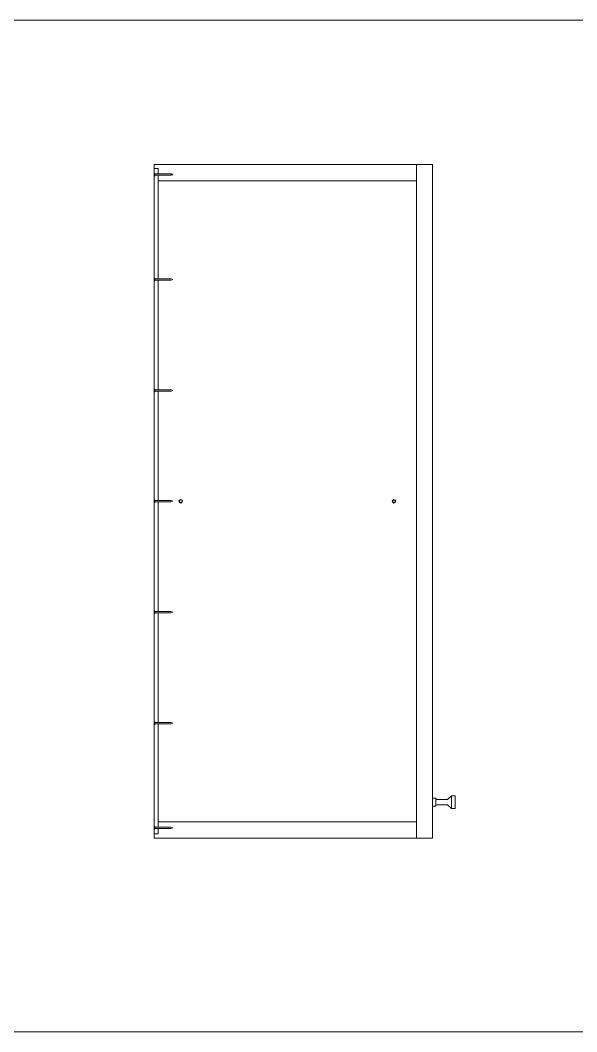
# Model space of a CAD drawing. Header units: centimetres. Extents: x -752 to 647, y -388 to 607.
# Drawn here: x -43.1 to 18.8, y -100 to 12.7 of the extents above; entities that cross this region are included whole.
import ezdxf

# ---------------------------------------------------------------- set-up
doc = ezdxf.new("R2010")
doc.units = ezdxf.units.CM
doc.header["$MEASUREMENT"] = 0
for name, color, linetype, lineweight in [('A-FURN_Num_Penna__252_Num_Penna__252_Num_Penna__3_Num_Penna__252_Num_Penna__252_Num_Penna__252_Num_Penna__252_Num_Penna__252_Num_Penna__252_Num_Penna__252_Num_Penna__252_Num_Penna__252_Num_Penna__252_Num_Penna__252_Num_Penna__240', 240, 'Continuous', 18), ('A-FURN_Num_Penna__252_Num_Penna__252_Num_Penna__3_Num_Penna__252_Num_Penna__252_Num_Penna__252_Num_Penna__252_Num_Penna__252_Num_Penna__252_Num_Penna__252_Num_Penna__252_Num_Penna__252_Num_Penna__252_Num_Penna__252_Num_Penna__5', 5, 'Continuous', 18), ('A-FURN_Num_Penna__252_Num_Penna__252_Num_Penna__3_Num_Penna__252_Num_Penna__252_Num_Penna__252_Num_Penna__252_Num_Penna__252_Num_Penna__252_Num_Penna__252_Num_Penna__252_Num_Penna__252_Num_Penna__252_Num_Penna__252_Num_Penna__6', 6, 'Continuous', 18), ('A-SECT-PATT_Num_Penna__6_Num_Penna__6_Num_Penna__6_Num_Penna__6_Num_Penna__6_Num_Penna__6_Num_Penna__6_Num_Penna__6_Num_Penna__6_Num_Penna__6_Num_Penna__6_Num_Penna__6_Num_Penna__6_Num_Penna__6', 6, 'Continuous', 18), ('PDF10_Geometry_Num_Penna__7_Num_Penna__7_Num_Penna__7_Num_Penna__7_Num_Penna__7_Num_Penna__7_Num_Penna__7_Num_Penna__6', 6, 'Continuous', 18), ('PDF16_Geometry_Num_Penna__5_Num_Penna__5_Num_Penna__5_Num_Penna__5_Num_Penna__5_Num_Penna__5_Num_Penna__5_Num_Penna__5_Num_Penna__5_Num_Penna__5_Num_Penna__5_Num_Penna__5_Num_Penna__5_Num_Penna__5', 5, 'Continuous', 18), ('PDF16_Geometry_Num_Penna__6_Num_Penna__6_Num_Penna__6_Num_Penna__6_Num_Penna__6_Num_Penna__6_Num_Penna__6_Num_Penna__6_Num_Penna__6_Num_Penna__6_Num_Penna__6_Num_Penna__6_Num_Penna__6_Num_Penna__6', 6, 'Continuous', 18), ('PDF22_Geometry_Num_Penna__1_Num_Penna__255_Num_Penna__5_Num_Penna__5_Num_Penna__6', 6, 'Continuous', 18)]:
    doc.layers.add(name, color=color, linetype=linetype, lineweight=lineweight)

msp = doc.modelspace()

# ---------------------------------------------------------------- linework, layer by layer
at = {"layer": 'A-FURN_Num_Penna__252_Num_Penna__252_Num_Penna__3_Num_Penna__252_Num_Penna__252_Num_Penna__252_Num_Penna__252_Num_Penna__252_Num_Penna__252_Num_Penna__252_Num_Penna__252_Num_Penna__252_Num_Penna__252_Num_Penna__252_Num_Penna__240', "color": 240, "linetype": 'Continuous', "lineweight": 18}
for p, q in [((-55.2, 12.69), (142.81, 12.69)), ((-55.2, -99.96), (142.81, -99.96))]:
    msp.add_line(p, q, dxfattribs=at)
at = {"layer": 'A-FURN_Num_Penna__252_Num_Penna__252_Num_Penna__3_Num_Penna__252_Num_Penna__252_Num_Penna__252_Num_Penna__252_Num_Penna__252_Num_Penna__252_Num_Penna__252_Num_Penna__252_Num_Penna__252_Num_Penna__252_Num_Penna__252_Num_Penna__5', "color": 5, "linetype": 'Continuous', "lineweight": 18}
for p, q in [((-28.22, -4.36), (-28.22, -4.66)), ((-28.16, -4.41), (-28.16, -4.58)), ((-28.22, -16.03), (-28.22, -16.33)), ((-28.16, -16.11), (-28.16, -16.25)), ((-28.22, -28.38), (-28.22, -28.68)), ((-28.16, -28.46), (-28.16, -28.6)), ((-28.22, -40.73), (-28.22, -41.03)), ((-28.16, -40.81), (-28.16, -40.95)), ((-28.22, -53.08), (-28.22, -53.38)), ((-28.16, -53.16), (-28.16, -53.3)), ((-28.22, -65.43), (-28.22, -65.73)), ((-28.16, -65.51), (-28.16, -65.65)), ((-28.22, -77.41), (-28.22, -77.11)), ((-28.16, -77.18), (-28.16, -77.33))]:
    msp.add_line(p, q, dxfattribs=at)
for centre in [(-25.27, -40.88), (-1.52, -40.88)]:
    msp.add_circle(centre, 0.15, dxfattribs=at)
at = {"layer": 'A-FURN_Num_Penna__252_Num_Penna__252_Num_Penna__3_Num_Penna__252_Num_Penna__252_Num_Penna__252_Num_Penna__252_Num_Penna__252_Num_Penna__252_Num_Penna__252_Num_Penna__252_Num_Penna__252_Num_Penna__252_Num_Penna__252_Num_Penna__6', "color": 6, "linetype": 'Continuous', "lineweight": 18}
for p, q in [((-28.22, -4.36), (-28.16, -4.36)), ((-28.16, -4.36), (-28.16, -4.43)), ((-28.16, -4.43), (-26.33, -4.43)), ((-28.22, -4.66), (-28.16, -4.66)), ((-28.16, -4.58), (-26.33, -4.58)), ((-28.16, -4.58), (-28.16, -4.66)), ((-28.22, -16.03), (-28.16, -16.03)), ((-28.22, -16.33), (-28.16, -16.33)), ((-28.16, -16.03), (-28.16, -16.11)), ((-28.16, -16.11), (-26.33, -16.11)), ((-28.16, -16.25), (-26.33, -16.25)), ((-28.16, -16.25), (-28.16, -16.33)), ((-28.22, -28.38), (-28.16, -28.38)), ((-28.22, -28.68), (-28.16, -28.68)), ((-28.16, -28.38), (-28.16, -28.46)), ((-28.16, -28.46), (-26.33, -28.46)), ((-28.16, -28.6), (-26.33, -28.6)), ((-28.16, -28.6), (-28.16, -28.68)), ((-28.22, -40.73), (-28.16, -40.73)), ((-28.22, -41.03), (-28.16, -41.03)), ((-28.16, -40.73), (-28.16, -40.81)), ((-28.16, -40.81), (-26.33, -40.81)), ((-28.16, -40.95), (-26.33, -40.95)), ((-28.16, -40.95), (-28.16, -41.03)), ((-28.22, -53.08), (-28.16, -53.08)), ((-28.22, -53.38), (-28.16, -53.38)), ((-28.16, -53.08), (-28.16, -53.16)), ((-28.16, -53.16), (-26.33, -53.16)), ((-28.16, -53.3), (-26.33, -53.3)), ((-28.16, -53.3), (-28.16, -53.38)), ((-28.22, -65.43), (-28.16, -65.43)), ((-28.22, -65.73), (-28.16, -65.73)), ((-28.16, -65.43), (-28.16, -65.51)), ((-28.16, -65.51), (-26.33, -65.51)), ((-28.16, -65.65), (-26.33, -65.65)), ((-28.16, -65.65), (-28.16, -65.73)), ((-28.22, -77.11), (-28.16, -77.11)), ((-28.22, -77.41), (-28.16, -77.41)), ((-28.16, -77.11), (-28.16, -77.18)), ((-28.16, -77.18), (-26.33, -77.18)), ((-28.16, -77.33), (-26.33, -77.33)), ((-28.16, -77.33), (-28.16, -77.41))]:
    msp.add_line(p, q, dxfattribs=at)
at = {"layer": 'A-SECT-PATT_Num_Penna__6_Num_Penna__6_Num_Penna__6_Num_Penna__6_Num_Penna__6_Num_Penna__6_Num_Penna__6_Num_Penna__6_Num_Penna__6_Num_Penna__6_Num_Penna__6_Num_Penna__6_Num_Penna__6_Num_Penna__6', "color": 6, "linetype": 'Continuous', "lineweight": 18}
for p, q in [((-28.22, -3.83), (-28.22, -4.36)), ((-27.77, -3.83), (-27.77, -4.43)), ((-27.77, -4.58), (-27.77, -16.11)), ((-27.77, -16.25), (-27.77, -28.46)), ((-27.77, -28.6), (-27.77, -40.81)), ((-27.77, -40.95), (-27.77, -53.16)), ((-27.77, -53.3), (-27.77, -65.51)), ((-27.77, -65.65), (-27.77, -77.18)), ((-27.77, -77.33), (-27.77, -77.93))]:
    msp.add_line(p, q, dxfattribs=at)
at = {"layer": 'PDF10_Geometry_Num_Penna__7_Num_Penna__7_Num_Penna__7_Num_Penna__7_Num_Penna__7_Num_Penna__7_Num_Penna__7_Num_Penna__6', "color": 6, "linetype": 'Continuous', "lineweight": 18, "flags": 128}
for points in [[(-26.33, -4.43), (-26.16, -4.51)], [(-26.16, -4.51), (-26.33, -4.58)], [(-26.33, -16.11), (-26.16, -16.18)], [(-26.16, -16.18), (-26.33, -16.25)], [(-26.33, -28.46), (-26.16, -28.53)], [(-26.16, -28.53), (-26.33, -28.6)], [(-26.33, -40.81), (-26.16, -40.88)], [(-26.16, -40.88), (-26.33, -40.95)], [(-26.33, -53.16), (-26.16, -53.23)], [(-26.16, -53.23), (-26.33, -53.3)], [(-26.33, -65.51), (-26.16, -65.58)], [(-26.16, -65.58), (-26.33, -65.65)], [(-26.33, -77.18), (-26.16, -77.26)], [(-26.16, -77.26), (-26.33, -77.33)]]:
    msp.add_lwpolyline(points, dxfattribs=at)
at = {"layer": 'PDF16_Geometry_Num_Penna__5_Num_Penna__5_Num_Penna__5_Num_Penna__5_Num_Penna__5_Num_Penna__5_Num_Penna__5_Num_Penna__5_Num_Penna__5_Num_Penna__5_Num_Penna__5_Num_Penna__5_Num_Penna__5_Num_Penna__5', "color": 5, "linetype": 'Continuous', "lineweight": 18}
for p, q in [((3.14, -73.93), (2.78, -73.93)), ((2.78, -73.93), (2.78, -74.83)), ((3.14, -73.93), (3.14, -74.83)), ((4.45, -74.08), (3.29, -74.08)), ((4.89, -73.68), (4.45, -74.08)), ((5.28, -73.68), (4.89, -73.68)), ((4.89, -73.68), (4.89, -75.08)), ((5.28, -73.68), (5.28, -75.08)), ((3.14, -74.83), (2.78, -74.83)), ((4.45, -74.68), (3.29, -74.68)), ((4.89, -75.08), (4.45, -74.68)), ((5.28, -75.08), (4.89, -75.08))]:
    msp.add_line(p, q, dxfattribs=at)
for centre, start, end in [((3.29, -73.93), 180, 270), ((3.29, -74.83), 90, 180)]:
    msp.add_arc(centre, 0.148, start, end, dxfattribs=at)
at = {"layer": 'PDF16_Geometry_Num_Penna__6_Num_Penna__6_Num_Penna__6_Num_Penna__6_Num_Penna__6_Num_Penna__6_Num_Penna__6_Num_Penna__6_Num_Penna__6_Num_Penna__6_Num_Penna__6_Num_Penna__6_Num_Penna__6_Num_Penna__6', "color": 6, "linetype": 'Continuous', "lineweight": 18}
for p, q in [((-28.22, -3.83), (-28.22, -3.38)), ((-28.22, -3.38), (2.78, -3.38)), ((-28.22, -3.83), (-27.77, -3.83)), ((0.98, -3.38), (0.98, -78.38)), ((2.78, -3.38), (2.78, -78.38)), ((-28.22, -16.03), (-28.22, -4.66)), ((-27.77, -5.18), (0.98, -5.18)), ((-28.22, -28.38), (-28.22, -16.33)), ((-28.22, -40.73), (-28.22, -28.68)), ((-28.22, -53.08), (-28.22, -41.03)), ((-28.22, -65.43), (-28.22, -53.38)), ((-28.22, -77.11), (-28.22, -65.73)), ((-27.77, -76.58), (0.98, -76.58)), ((-27.77, -77.18), (-27.77, -76.58)), ((-28.22, -77.93), (-28.22, -77.41)), ((-27.77, -77.93), (-27.77, -77.33)), ((-28.22, -78.38), (-28.22, -77.93)), ((-28.22, -77.93), (-27.77, -77.93)), ((-28.22, -78.38), (2.78, -78.38))]:
    msp.add_line(p, q, dxfattribs=at)
at = {"layer": 'PDF22_Geometry_Num_Penna__1_Num_Penna__255_Num_Penna__5_Num_Penna__5_Num_Penna__6', "color": 6, "linetype": 'Continuous', "lineweight": 18}
for centre in [(-25.27, -40.88), (-1.52, -40.88)]:
    msp.add_circle(centre, 0.2, dxfattribs=at)

doc.saveas('drawing.dxf')
